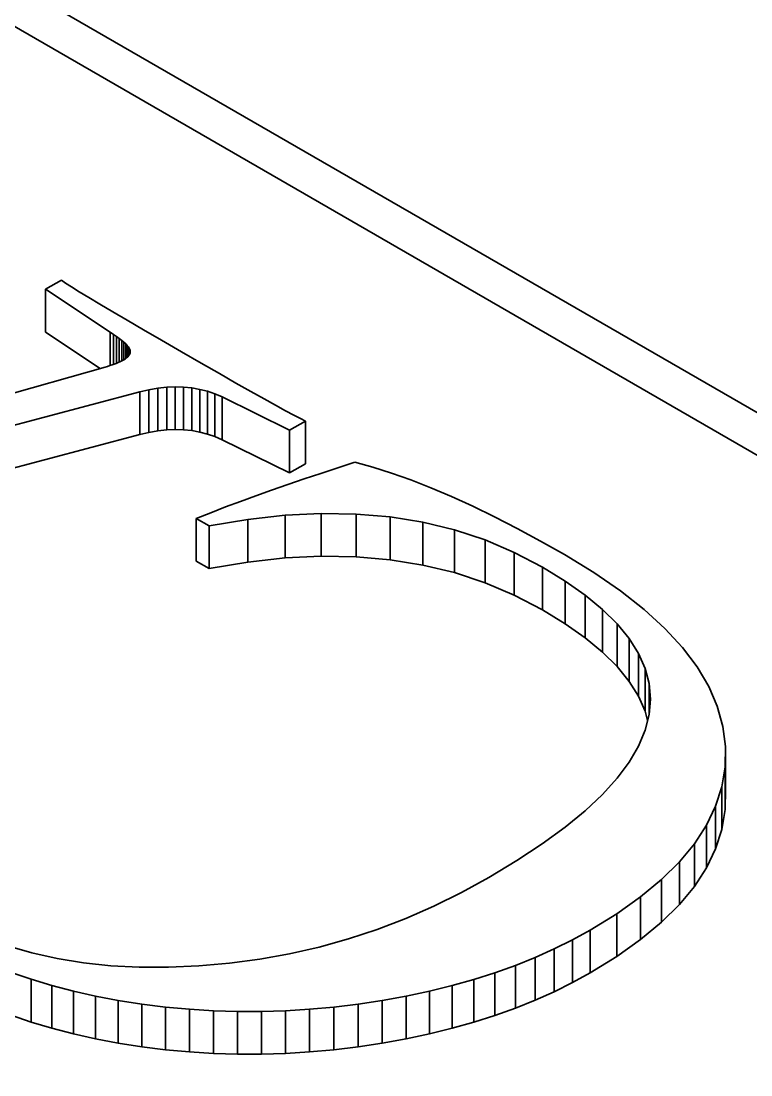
# Model space of a CAD drawing. Header units: millimetres. Extents: x -148 to 148, y -105 to 105.
# Drawn here: x 102.137 to 103.532, y 1.141 to 3.156 of the extents above; entities that cross this region are included whole.
import ezdxf

# ---------------------------------------------------------------- set-up
doc = ezdxf.new("R2010")
doc.units = ezdxf.units.MM
doc.layers.add('粗实线层', color=7, linetype='Continuous', lineweight=35)

msp = doc.modelspace()

# ---------------------------------------------------------------- linework, layer by layer
at = {"layer": '粗实线层', "color": 7, "lineweight": 35, "ltscale": 0.236784}
for p, q in [((97.3926, 5.9584), (105.595, 1.2227)), ((97.3926, 5.8767), (105.595, 1.1411))]:
    msp.add_line(p, q, dxfattribs=at)
at = {"layer": '粗实线层', "color": 7, "lineweight": 35, "ltscale": 0.000875724}
for p, q in [((102.1833, 2.6428), (102.2136, 2.6603)), ((102.6801, 2.391), (102.6498, 2.3735)), ((102.6801, 2.3093), (102.6498, 2.2918))]:
    msp.add_line(p, q, dxfattribs=at)
at = {"layer": '粗实线层', "color": 7, "lineweight": 35, "ltscale": 0.000244939}
msp.add_line((102.2136, 2.6603), (102.2217, 2.6548), dxfattribs=at)
at = {"layer": '粗实线层', "color": 7, "lineweight": 35, "ltscale": 0.002041}
for p, q in [((102.1833, 2.5611), (102.1833, 2.6428)), ((102.3634, 2.3652), (102.3634, 2.4468)), ((102.3811, 2.3692), (102.3811, 2.4509)), ((102.3983, 2.3721), (102.3983, 2.4538)), ((102.415, 2.3739), (102.415, 2.4556)), ((102.4314, 2.3746), (102.4314, 2.4563)), ((102.4473, 2.3742), (102.4473, 2.4558)), ((102.4629, 2.3727), (102.4629, 2.4543)), ((102.478, 2.37), (102.478, 2.4516)), ((102.4927, 2.3662), (102.4927, 2.4479)), ((102.507, 2.3613), (102.507, 2.443)), ((102.5208, 2.3553), (102.5208, 2.437)), ((102.6801, 2.3093), (102.6801, 2.391)), ((102.6498, 2.2918), (102.6498, 2.3735)), ((102.4715, 2.1232), (102.4715, 2.2049)), ((102.5698, 2.1214), (102.5698, 2.203)), ((102.6412, 2.1293), (102.6412, 2.2109)), ((102.7774, 2.1316), (102.7774, 2.2132)), ((102.8423, 2.126), (102.8423, 2.2076)), ((102.9049, 2.1158), (102.9049, 2.1975)), ((102.9653, 2.1012), (102.9653, 2.1828)), ((103.0795, 2.0583), (103.0795, 2.14)), ((103.1767, 2.0035), (103.1767, 2.0851)), ((103.2149, 1.9765), (103.2149, 2.0581)), ((103.248, 1.9491), (103.248, 2.0308)), ((103.2761, 1.9215), (103.2761, 2.0031)), ((103.299, 1.8934), (103.299, 1.9751)), ((103.3169, 1.8651), (103.3169, 1.9467)), ((103.3296, 1.8364), (103.3296, 1.918)), ((103.4832, 1.6869), (103.4832, 1.7686)), ((103.4825, 1.6482), (103.4825, 1.7299)), ((103.4643, 1.5733), (103.4643, 1.6549)), ((103.4468, 1.537), (103.4468, 1.6186)), ((103.4237, 1.5015), (103.4237, 1.5831)), ((103.395, 1.4668), (103.395, 1.5485)), ((103.3607, 1.4329), (103.3607, 1.5145)), ((103.3209, 1.3998), (103.3209, 1.4815)), ((103.2754, 1.3675), (103.2754, 1.4492)), ((103.2244, 1.336), (103.2244, 1.4177)), ((103.1907, 1.3176), (103.1907, 1.3992)), ((103.1557, 1.3002), (103.1557, 1.3818)), ((103.0816, 1.2689), (103.0816, 1.3505)), ((103.1193, 1.284), (103.1193, 1.3656)), ((103.0425, 1.2549), (103.0425, 1.3365)), ((102.1558, 1.2421), (102.1558, 1.3238)), ((102.1955, 1.2302), (102.1955, 1.3118)), ((102.9604, 1.2303), (102.9604, 1.312)), ((102.2365, 1.2195), (102.2365, 1.3011)), ((102.2788, 1.21), (102.2788, 1.2916)), ((102.8729, 1.2103), (102.8729, 1.2919)), ((102.9173, 1.2197), (102.9173, 1.3014)), ((102.3224, 1.2018), (102.3224, 1.2834)), ((102.3672, 1.1948), (102.3672, 1.2764)), ((102.4128, 1.1892), (102.4128, 1.2708)), ((102.7343, 1.1892), (102.7343, 1.2708)), ((102.7807, 1.1948), (102.7807, 1.2765)), ((102.8271, 1.2019), (102.8271, 1.2836)), ((102.4584, 1.1849), (102.4584, 1.2666)), ((102.5042, 1.1821), (102.5042, 1.2638)), ((102.55, 1.1807), (102.55, 1.2623)), ((102.596, 1.1807), (102.596, 1.2623)), ((102.642, 1.1821), (102.642, 1.2638)), ((102.6881, 1.185), (102.6881, 1.2666))]:
    msp.add_line(p, q, dxfattribs=at)
at = {"layer": '粗实线层', "color": 7, "lineweight": 35, "ltscale": 0.003703}
msp.add_line((102.3066, 2.5607), (102.1833, 2.6428), dxfattribs=at)
at = {"layer": '粗实线层', "color": 7, "lineweight": 35, "ltscale": 0.00033851}
msp.add_line((102.2217, 2.6548), (102.2331, 2.6475), dxfattribs=at)
at = {"layer": '粗实线层', "color": 7, "lineweight": 35, "ltscale": 0.000432824}
msp.add_line((102.2331, 2.6475), (102.2478, 2.6383), dxfattribs=at)
at = {"layer": '粗实线层', "color": 7, "lineweight": 35, "ltscale": 0.000526915}
msp.add_line((102.2478, 2.6383), (102.2658, 2.6274), dxfattribs=at)
at = {"layer": '粗实线层', "color": 7, "lineweight": 35, "ltscale": 0.000620589}
msp.add_line((102.2658, 2.6274), (102.2871, 2.6146), dxfattribs=at)
at = {"layer": '粗实线层', "color": 7, "lineweight": 35, "ltscale": 0.00071513}
msp.add_line((102.2871, 2.6146), (102.3117, 2.6), dxfattribs=at)
at = {"layer": '粗实线层', "color": 7, "lineweight": 35, "ltscale": 0.000808968}
msp.add_line((102.3117, 2.6), (102.3396, 2.5836), dxfattribs=at)
at = {"layer": '粗实线层', "color": 7, "lineweight": 35, "ltscale": 0.000903202}
msp.add_line((102.3396, 2.5836), (102.3708, 2.5654), dxfattribs=at)
at = {"layer": '粗实线层', "color": 7, "lineweight": 35, "ltscale": 0.003147}
msp.add_line((102.288, 2.4914), (102.1833, 2.5611), dxfattribs=at)
at = {"layer": '粗实线层', "color": 7, "lineweight": 35, "ltscale": 0.001593}
msp.add_line((102.3066, 2.497), (102.3066, 2.5607), dxfattribs=at)
at = {"layer": '粗实线层', "color": 7, "lineweight": 35, "ltscale": 0.000194785}
msp.add_line((102.3131, 2.5564), (102.3066, 2.5607), dxfattribs=at)
at = {"layer": '粗实线层', "color": 7, "lineweight": 35, "ltscale": 0.000997579}
msp.add_line((102.3708, 2.5654), (102.4053, 2.5453), dxfattribs=at)
at = {"layer": '粗实线层', "color": 7, "lineweight": 35, "ltscale": 0.001429}
msp.add_line((102.3131, 2.4993), (102.3131, 2.5564), dxfattribs=at)
at = {"layer": '粗实线层', "color": 7, "lineweight": 35, "ltscale": 0.000179238}
msp.add_line((102.319, 2.5524), (102.3131, 2.5564), dxfattribs=at)
at = {"layer": '粗实线层', "color": 7, "lineweight": 35, "ltscale": 0.001271}
msp.add_line((102.319, 2.5015), (102.319, 2.5524), dxfattribs=at)
at = {"layer": '粗实线层', "color": 7, "lineweight": 35, "ltscale": 0.000163902}
msp.add_line((102.3243, 2.5485), (102.319, 2.5524), dxfattribs=at)
at = {"layer": '粗实线层', "color": 7, "lineweight": 35, "ltscale": 0.001119}
msp.add_line((102.3243, 2.5037), (102.3243, 2.5485), dxfattribs=at)
at = {"layer": '粗实线层', "color": 7, "lineweight": 35, "ltscale": 0.000148321}
msp.add_line((102.329, 2.5449), (102.3243, 2.5485), dxfattribs=at)
at = {"layer": '粗实线层', "color": 7, "lineweight": 35, "ltscale": 0.000974274}
msp.add_line((102.329, 2.5059), (102.329, 2.5449), dxfattribs=at)
at = {"layer": '粗实线层', "color": 7, "lineweight": 35, "ltscale": 0.000132997}
msp.add_line((102.3331, 2.5415), (102.329, 2.5449), dxfattribs=at)
at = {"layer": '粗实线层', "color": 7, "lineweight": 35, "ltscale": 0.000834656}
msp.add_line((102.3331, 2.5081), (102.3331, 2.5415), dxfattribs=at)
at = {"layer": '粗实线层', "color": 7, "lineweight": 35, "ltscale": 0.00011773}
msp.add_line((102.3366, 2.5383), (102.3331, 2.5415), dxfattribs=at)
at = {"layer": '粗实线层', "color": 7, "lineweight": 35, "ltscale": 0.000699234}
msp.add_line((102.3366, 2.5104), (102.3366, 2.5383), dxfattribs=at)
at = {"layer": '粗实线层', "color": 7, "lineweight": 35, "ltscale": 0.000103046}
msp.add_line((102.3395, 2.5354), (102.3366, 2.5383), dxfattribs=at)
at = {"layer": '粗实线层', "color": 7, "lineweight": 35, "ltscale": 0.001091}
msp.add_line((102.4053, 2.5453), (102.4431, 2.5235), dxfattribs=at)
at = {"layer": '粗实线层', "color": 7, "lineweight": 35, "ltscale": 0.00056839}
msp.add_line((102.3395, 2.5127), (102.3395, 2.5354), dxfattribs=at)
at = {"layer": '粗实线层', "color": 7, "lineweight": 35, "ltscale": 8.91375e-05}
msp.add_line((102.3417, 2.5326), (102.3395, 2.5354), dxfattribs=at)
at = {"layer": '粗实线层', "color": 7, "lineweight": 35, "ltscale": 0.000441742}
msp.add_line((102.3417, 2.515), (102.3417, 2.5326), dxfattribs=at)
at = {"layer": '粗实线层', "color": 7, "lineweight": 35, "ltscale": 7.56475e-05}
msp.add_line((102.3434, 2.5301), (102.3417, 2.5326), dxfattribs=at)
at = {"layer": '粗实线层', "color": 7, "lineweight": 35, "ltscale": 0.000321579}
msp.add_line((102.3434, 2.5173), (102.3434, 2.5301), dxfattribs=at)
at = {"layer": '粗实线层', "color": 7, "lineweight": 35, "ltscale": 6.34904e-05}
msp.add_line((102.3445, 2.5278), (102.3434, 2.5301), dxfattribs=at)
at = {"layer": '粗实线层', "color": 7, "lineweight": 35, "ltscale": 5.54511e-05}
msp.add_line((102.3435, 2.5174), (102.3445, 2.5194), dxfattribs=at)
at = {"layer": '粗实线层', "color": 7, "lineweight": 35, "ltscale": 0.000209808}
msp.add_line((102.3445, 2.5194), (102.3445, 2.5278), dxfattribs=at)
at = {"layer": '粗实线层', "color": 7, "lineweight": 35, "ltscale": 5.59774e-05}
msp.add_line((102.3451, 2.5257), (102.3445, 2.5278), dxfattribs=at)
at = {"layer": '粗实线层', "color": 7, "lineweight": 35, "ltscale": 5.26622e-05}
msp.add_line((102.3445, 2.5194), (102.3451, 2.5215), dxfattribs=at)
at = {"layer": '粗实线层', "color": 7, "lineweight": 35, "ltscale": 5.32215e-05}
msp.add_line((102.3452, 2.5235), (102.3451, 2.5257), dxfattribs=at)
at = {"layer": '粗实线层', "color": 7, "lineweight": 35, "ltscale": 5.20814e-05}
msp.add_line((102.3451, 2.5215), (102.3452, 2.5235), dxfattribs=at)
at = {"layer": '粗实线层', "color": 7, "lineweight": 35, "ltscale": 0.001093}
msp.add_line((102.4431, 2.5235), (102.481, 2.5016), dxfattribs=at)
at = {"layer": '粗实线层', "color": 7, "lineweight": 35, "ltscale": 0.000113039}
msp.add_line((102.3064, 2.4969), (102.3107, 2.4984), dxfattribs=at)
at = {"layer": '粗实线层', "color": 7, "lineweight": 35, "ltscale": 0.000106312}
msp.add_line((102.3107, 2.4984), (102.3147, 2.4998), dxfattribs=at)
at = {"layer": '粗实线层', "color": 7, "lineweight": 35, "ltscale": 0.000100103}
msp.add_line((102.3147, 2.4998), (102.3184, 2.5013), dxfattribs=at)
at = {"layer": '粗实线层', "color": 7, "lineweight": 35, "ltscale": 9.35791e-05}
msp.add_line((102.3184, 2.5013), (102.3219, 2.5027), dxfattribs=at)
at = {"layer": '粗实线层', "color": 7, "lineweight": 35, "ltscale": 8.73066e-05}
msp.add_line((102.3219, 2.5027), (102.3251, 2.5041), dxfattribs=at)
at = {"layer": '粗实线层', "color": 7, "lineweight": 35, "ltscale": 8.12351e-05}
msp.add_line((102.3251, 2.5041), (102.328, 2.5055), dxfattribs=at)
at = {"layer": '粗实线层', "color": 7, "lineweight": 35, "ltscale": 7.47223e-05}
msp.add_line((102.328, 2.5055), (102.3307, 2.5068), dxfattribs=at)
at = {"layer": '粗实线层', "color": 7, "lineweight": 35, "ltscale": 6.88053e-05}
msp.add_line((102.3307, 2.5068), (102.3331, 2.5081), dxfattribs=at)
at = {"layer": '粗实线层', "color": 7, "lineweight": 35, "ltscale": 8.36211e-05}
msp.add_line((102.3331, 2.5081), (102.3359, 2.5099), dxfattribs=at)
at = {"layer": '粗实线层', "color": 7, "lineweight": 35, "ltscale": 7.66792e-05}
msp.add_line((102.3359, 2.5099), (102.3384, 2.5117), dxfattribs=at)
at = {"layer": '粗实线层', "color": 7, "lineweight": 35, "ltscale": 6.99797e-05}
msp.add_line((102.3384, 2.5117), (102.3405, 2.5136), dxfattribs=at)
at = {"layer": '粗实线层', "color": 7, "lineweight": 35, "ltscale": 6.37705e-05}
msp.add_line((102.3405, 2.5136), (102.3422, 2.5155), dxfattribs=at)
at = {"layer": '粗实线层', "color": 7, "lineweight": 35, "ltscale": 5.90391e-05}
msp.add_line((102.3422, 2.5155), (102.3435, 2.5174), dxfattribs=at)
at = {"layer": '粗实线层', "color": 7, "lineweight": 35, "ltscale": 0.001001}
msp.add_line((102.481, 2.5016), (102.5157, 2.4817), dxfattribs=at)
at = {"layer": '粗实线层', "color": 7, "lineweight": 35, "ltscale": 0.015365}
msp.add_line((101.7054, 2.3275), (102.2971, 2.4939), dxfattribs=at)
at = {"layer": '粗实线层', "color": 7, "lineweight": 35, "ltscale": 0.000125709}
msp.add_line((102.2971, 2.4939), (102.3019, 2.4954), dxfattribs=at)
at = {"layer": '粗实线层', "color": 7, "lineweight": 35, "ltscale": 0.000119305}
msp.add_line((102.3019, 2.4954), (102.3064, 2.4969), dxfattribs=at)
at = {"layer": '粗实线层', "color": 7, "lineweight": 35, "ltscale": 0.0009086}
msp.add_line((102.5157, 2.4817), (102.5472, 2.4637), dxfattribs=at)
at = {"layer": '粗实线层', "color": 7, "lineweight": 35, "ltscale": 0.000816907}
msp.add_line((102.5472, 2.4637), (102.5757, 2.4476), dxfattribs=at)
at = {"layer": '粗实线层', "color": 7, "lineweight": 35, "ltscale": 0.040607}
for p, q in [((102.3634, 2.4468), (100.7933, 2.0308)), ((102.3634, 2.3652), (100.7933, 1.9491))]:
    msp.add_line(p, q, dxfattribs=at)
at = {"layer": '粗实线层', "color": 7, "lineweight": 35, "ltscale": 0.000452046}
for p, q in [((102.3811, 2.4509), (102.3634, 2.4468)), ((102.3811, 2.3692), (102.3634, 2.3652))]:
    msp.add_line(p, q, dxfattribs=at)
at = {"layer": '粗实线层', "color": 7, "lineweight": 35, "ltscale": 0.000436047}
for p, q in [((102.3983, 2.4538), (102.3811, 2.4509)), ((102.3983, 2.3721), (102.3811, 2.3692))]:
    msp.add_line(p, q, dxfattribs=at)
at = {"layer": '粗实线层', "color": 7, "lineweight": 35, "ltscale": 0.000422065}
for p, q in [((102.415, 2.4556), (102.3983, 2.4538)), ((102.415, 2.3739), (102.3983, 2.3721))]:
    msp.add_line(p, q, dxfattribs=at)
at = {"layer": '粗实线层', "color": 7, "lineweight": 35, "ltscale": 0.000409296}
for p, q in [((102.4314, 2.4563), (102.415, 2.4556)), ((102.4314, 2.3746), (102.415, 2.3739))]:
    msp.add_line(p, q, dxfattribs=at)
at = {"layer": '粗实线层', "color": 7, "lineweight": 35, "ltscale": 0.000398779}
for p, q in [((102.4473, 2.4558), (102.4314, 2.4563)), ((102.4473, 2.3742), (102.4314, 2.3746))]:
    msp.add_line(p, q, dxfattribs=at)
at = {"layer": '粗实线层', "color": 7, "lineweight": 35, "ltscale": 0.000390243}
for p, q in [((102.4629, 2.4543), (102.4473, 2.4558)), ((102.4629, 2.3727), (102.4473, 2.3742))]:
    msp.add_line(p, q, dxfattribs=at)
at = {"layer": '粗实线层', "color": 7, "lineweight": 35, "ltscale": 0.000383886}
for p, q in [((102.478, 2.4516), (102.4629, 2.4543)), ((102.478, 2.37), (102.4629, 2.3727))]:
    msp.add_line(p, q, dxfattribs=at)
at = {"layer": '粗实线层', "color": 7, "lineweight": 35, "ltscale": 0.000379247}
for p, q in [((102.4927, 2.4479), (102.478, 2.4516)), ((102.4927, 2.3662), (102.478, 2.37))]:
    msp.add_line(p, q, dxfattribs=at)
at = {"layer": '粗实线层', "color": 7, "lineweight": 35, "ltscale": 0.000377469}
for p, q in [((102.507, 2.443), (102.4927, 2.4479)), ((102.507, 2.3613), (102.4927, 2.3662))]:
    msp.add_line(p, q, dxfattribs=at)
at = {"layer": '粗实线层', "color": 7, "lineweight": 35, "ltscale": 0.000377578}
for p, q in [((102.5208, 2.437), (102.507, 2.443)), ((102.5208, 2.3553), (102.507, 2.3613))]:
    msp.add_line(p, q, dxfattribs=at)
at = {"layer": '粗实线层', "color": 7, "lineweight": 35, "ltscale": 0.000724848}
msp.add_line((102.5757, 2.4476), (102.601, 2.4334), dxfattribs=at)
at = {"layer": '粗实线层', "color": 7, "lineweight": 35, "ltscale": 0.003593}
for p, q in [((102.6498, 2.3735), (102.5208, 2.437)), ((102.6498, 2.2918), (102.5208, 2.3553))]:
    msp.add_line(p, q, dxfattribs=at)
at = {"layer": '粗实线层', "color": 7, "lineweight": 35, "ltscale": 0.000632842}
msp.add_line((102.601, 2.4334), (102.6231, 2.4211), dxfattribs=at)
at = {"layer": '粗实线层', "color": 7, "lineweight": 35, "ltscale": 0.000541001}
msp.add_line((102.6231, 2.4211), (102.6421, 2.4107), dxfattribs=at)
at = {"layer": '粗实线层', "color": 7, "lineweight": 35, "ltscale": 0.000449193}
msp.add_line((102.6421, 2.4107), (102.6579, 2.4022), dxfattribs=at)
at = {"layer": '粗实线层', "color": 7, "lineweight": 35, "ltscale": 0.000357102}
msp.add_line((102.6579, 2.4022), (102.6706, 2.3957), dxfattribs=at)
at = {"layer": '粗实线层', "color": 7, "lineweight": 35, "ltscale": 0.00026546}
msp.add_line((102.6706, 2.3957), (102.6801, 2.391), dxfattribs=at)
at = {"layer": '粗实线层', "color": 7, "lineweight": 35, "ltscale": 0.000853484}
msp.add_line((102.7094, 2.291), (102.7419, 2.3016), dxfattribs=at)
at = {"layer": '粗实线层', "color": 7, "lineweight": 35, "ltscale": 0.000867902}
msp.add_line((102.7419, 2.3016), (102.7749, 2.3122), dxfattribs=at)
at = {"layer": '粗实线层', "color": 7, "lineweight": 35, "ltscale": 0.0008914}
msp.add_line((102.7749, 2.3122), (102.8093, 2.3027), dxfattribs=at)
at = {"layer": '粗实线层', "color": 7, "lineweight": 35, "ltscale": 0.000934162}
msp.add_line((102.8093, 2.3027), (102.8449, 2.2914), dxfattribs=at)
at = {"layer": '粗实线层', "color": 7, "lineweight": 35, "ltscale": 0.000825378}
msp.add_line((102.6463, 2.2698), (102.6775, 2.2804), dxfattribs=at)
at = {"layer": '粗实线层', "color": 7, "lineweight": 35, "ltscale": 0.000839594}
msp.add_line((102.6775, 2.2804), (102.7094, 2.291), dxfattribs=at)
at = {"layer": '粗实线层', "color": 7, "lineweight": 35, "ltscale": 0.000978255}
msp.add_line((102.8449, 2.2914), (102.8818, 2.2784), dxfattribs=at)
at = {"layer": '粗实线层', "color": 7, "lineweight": 35, "ltscale": 0.001024}
msp.add_line((102.8818, 2.2784), (102.92, 2.2634), dxfattribs=at)
at = {"layer": '粗实线层', "color": 7, "lineweight": 35, "ltscale": 0.000797809}
msp.add_line((102.5856, 2.2483), (102.6156, 2.2591), dxfattribs=at)
at = {"layer": '粗实线层', "color": 7, "lineweight": 35, "ltscale": 0.000811452}
msp.add_line((102.6156, 2.2591), (102.6463, 2.2698), dxfattribs=at)
at = {"layer": '粗实线层', "color": 7, "lineweight": 35, "ltscale": 0.00107}
msp.add_line((102.92, 2.2634), (102.9594, 2.2467), dxfattribs=at)
at = {"layer": '粗实线层', "color": 7, "lineweight": 35, "ltscale": 0.000769815}
msp.add_line((102.5274, 2.2267), (102.5562, 2.2375), dxfattribs=at)
at = {"layer": '粗实线层', "color": 7, "lineweight": 35, "ltscale": 0.000783364}
msp.add_line((102.5562, 2.2375), (102.5856, 2.2483), dxfattribs=at)
at = {"layer": '粗实线层', "color": 7, "lineweight": 35, "ltscale": 0.001116}
msp.add_line((102.9594, 2.2467), (103, 2.2282), dxfattribs=at)
at = {"layer": '粗实线层', "color": 7, "lineweight": 35, "ltscale": 0.000756455}
msp.add_line((102.4991, 2.2158), (102.5274, 2.2267), dxfattribs=at)
at = {"layer": '粗实线层', "color": 7, "lineweight": 35, "ltscale": 0.001164}
for p, q in [((103, 2.2282), (103.0419, 2.2078)), ((102.8729, 1.2919), (102.8271, 1.2836)), ((102.8729, 1.2103), (102.8271, 1.2019))]:
    msp.add_line(p, q, dxfattribs=at)
at = {"layer": '粗实线层', "color": 7, "lineweight": 35, "ltscale": 0.000742166}
msp.add_line((102.4715, 2.2049), (102.4991, 2.2158), dxfattribs=at)
at = {"layer": '粗实线层', "color": 7, "lineweight": 35, "ltscale": 0.0007113}
msp.add_line((102.4962, 2.1906), (102.4715, 2.2049), dxfattribs=at)
at = {"layer": '粗实线层', "color": 7, "lineweight": 35, "ltscale": 0.001867}
for p, q in [((102.5698, 2.203), (102.4962, 2.1906)), ((102.5698, 2.1214), (102.4962, 2.109))]:
    msp.add_line(p, q, dxfattribs=at)
at = {"layer": '粗实线层', "color": 7, "lineweight": 35, "ltscale": 0.001796}
for p, q in [((102.6412, 2.2109), (102.5698, 2.203)), ((102.6412, 2.1293), (102.5698, 2.1214))]:
    msp.add_line(p, q, dxfattribs=at)
at = {"layer": '粗实线层', "color": 7, "lineweight": 35, "ltscale": 0.001732}
for p, q in [((102.7104, 2.2143), (102.6412, 2.2109)), ((102.7104, 2.1327), (102.6412, 2.1293))]:
    msp.add_line(p, q, dxfattribs=at)
at = {"layer": '粗实线层', "color": 7, "lineweight": 35, "ltscale": 0.002042}
for p, q in [((102.7104, 2.1327), (102.7104, 2.2143)), ((102.4962, 2.109), (102.4962, 2.1906)), ((103.0235, 2.082), (103.0235, 2.1637)), ((103.1333, 2.0301), (103.1333, 2.1118)), ((103.4762, 1.6103), (103.4762, 1.692)), ((103.0021, 1.242), (103.0021, 1.3237))]:
    msp.add_line(p, q, dxfattribs=at)
at = {"layer": '粗实线层', "color": 7, "lineweight": 35, "ltscale": 0.001676}
for p, q in [((102.7774, 2.2132), (102.7104, 2.2143)), ((102.7774, 2.1316), (102.7104, 2.1327))]:
    msp.add_line(p, q, dxfattribs=at)
at = {"layer": '粗实线层', "color": 7, "lineweight": 35, "ltscale": 0.001627}
for p, q in [((102.8423, 2.2076), (102.7774, 2.2132)), ((102.8423, 2.126), (102.7774, 2.1316))]:
    msp.add_line(p, q, dxfattribs=at)
at = {"layer": '粗实线层', "color": 7, "lineweight": 35, "ltscale": 0.001586}
for p, q in [((102.9049, 2.1975), (102.8423, 2.2076)), ((102.9049, 2.1158), (102.8423, 2.126))]:
    msp.add_line(p, q, dxfattribs=at)
at = {"layer": '粗实线层', "color": 7, "lineweight": 35, "ltscale": 0.001554}
for p, q in [((102.9653, 2.1828), (102.9049, 2.1975)), ((102.9653, 2.1012), (102.9049, 2.1158))]:
    msp.add_line(p, q, dxfattribs=at)
at = {"layer": '粗实线层', "color": 7, "lineweight": 35, "ltscale": 0.001213}
msp.add_line((103.0419, 2.2078), (103.085, 2.1857), dxfattribs=at)
at = {"layer": '粗实线层', "color": 7, "lineweight": 35, "ltscale": 0.001532}
msp.add_line((103.0235, 2.1637), (102.9653, 2.1828), dxfattribs=at)
at = {"layer": '粗实线层', "color": 7, "lineweight": 35, "ltscale": 0.001262}
msp.add_line((103.085, 2.1857), (103.1294, 2.1617), dxfattribs=at)
at = {"layer": '粗实线层', "color": 7, "lineweight": 35, "ltscale": 0.00152}
for p, q in [((103.0795, 2.14), (103.0235, 2.1637)), ((103.0795, 2.0583), (103.0235, 2.082))]:
    msp.add_line(p, q, dxfattribs=at)
at = {"layer": '粗实线层', "color": 7, "lineweight": 35, "ltscale": 0.001311}
msp.add_line((103.1294, 2.1617), (103.1751, 2.1359), dxfattribs=at)
at = {"layer": '粗实线层', "color": 7, "lineweight": 35, "ltscale": 0.001519}
for p, q in [((103.1333, 2.1118), (103.0795, 2.14)), ((103.1333, 2.0301), (103.0795, 2.0583))]:
    msp.add_line(p, q, dxfattribs=at)
at = {"layer": '粗实线层', "color": 7, "lineweight": 35, "ltscale": 0.00166}
msp.add_line((103.1751, 2.1359), (103.2317, 2.1013), dxfattribs=at)
at = {"layer": '粗实线层', "color": 7, "lineweight": 35, "ltscale": 0.000711491}
msp.add_line((102.4962, 2.109), (102.4715, 2.1232), dxfattribs=at)
at = {"layer": '粗实线层', "color": 7, "lineweight": 35, "ltscale": 0.001533}
msp.add_line((103.0235, 2.082), (102.9653, 2.1012), dxfattribs=at)
at = {"layer": '粗实线层', "color": 7, "lineweight": 35, "ltscale": 0.001272}
for p, q in [((103.1767, 2.0851), (103.1333, 2.1118)), ((103.1767, 2.0035), (103.1333, 2.0301))]:
    msp.add_line(p, q, dxfattribs=at)
at = {"layer": '粗实线层', "color": 7, "lineweight": 35, "ltscale": 0.001546}
msp.add_line((103.2317, 2.1013), (103.2826, 2.0662), dxfattribs=at)
at = {"layer": '粗实线层', "color": 7, "lineweight": 35, "ltscale": 0.00117}
for p, q in [((103.2149, 2.0581), (103.1767, 2.0851)), ((103.2149, 1.9765), (103.1767, 2.0035))]:
    msp.add_line(p, q, dxfattribs=at)
at = {"layer": '粗实线层', "color": 7, "lineweight": 35, "ltscale": 0.001074}
for p, q in [((103.248, 2.0308), (103.2149, 2.0581)), ((103.248, 1.9491), (103.2149, 1.9765))]:
    msp.add_line(p, q, dxfattribs=at)
at = {"layer": '粗实线层', "color": 7, "lineweight": 35, "ltscale": 0.001437}
msp.add_line((103.2826, 2.0662), (103.3278, 2.0306), dxfattribs=at)
at = {"layer": '粗实线层', "color": 7, "lineweight": 35, "ltscale": 0.00098484}
for p, q in [((103.2761, 2.0031), (103.248, 2.0308)), ((103.2761, 1.9215), (103.248, 1.9491))]:
    msp.add_line(p, q, dxfattribs=at)
at = {"layer": '粗实线层', "color": 7, "lineweight": 35, "ltscale": 0.001335}
msp.add_line((103.3278, 2.0306), (103.3673, 1.9946), dxfattribs=at)
at = {"layer": '粗实线层', "color": 7, "lineweight": 35, "ltscale": 0.000905129}
for p, q in [((103.299, 1.9751), (103.2761, 2.0031)), ((103.299, 1.8934), (103.2761, 1.9215))]:
    msp.add_line(p, q, dxfattribs=at)
at = {"layer": '粗实线层', "color": 7, "lineweight": 35, "ltscale": 0.001242}
for p, q in [((103.3673, 1.9946), (103.4009, 1.9581)), ((102.1569, 1.3745), (102.2053, 1.3636))]:
    msp.add_line(p, q, dxfattribs=at)
at = {"layer": '粗实线层', "color": 7, "lineweight": 35, "ltscale": 0.00083771}
for p, q in [((103.3169, 1.9467), (103.299, 1.9751)), ((103.3169, 1.8651), (103.299, 1.8934))]:
    msp.add_line(p, q, dxfattribs=at)
at = {"layer": '粗实线层', "color": 7, "lineweight": 35, "ltscale": 0.001159}
msp.add_line((103.4009, 1.9581), (103.4289, 1.9211), dxfattribs=at)
at = {"layer": '粗实线层', "color": 7, "lineweight": 35, "ltscale": 0.000785067}
for p, q in [((103.3296, 1.918), (103.3169, 1.9467)), ((103.3296, 1.8364), (103.3169, 1.8651))]:
    msp.add_line(p, q, dxfattribs=at)
at = {"layer": '粗实线层', "color": 7, "lineweight": 35, "ltscale": 0.000750576}
msp.add_line((103.3372, 1.889), (103.3296, 1.918), dxfattribs=at)
at = {"layer": '粗实线层', "color": 7, "lineweight": 35, "ltscale": 0.001088}
msp.add_line((103.4289, 1.9211), (103.4511, 1.8837), dxfattribs=at)
at = {"layer": '粗实线层', "color": 7, "lineweight": 35, "ltscale": 0.001466}
msp.add_line((103.3372, 1.8304), (103.3372, 1.889), dxfattribs=at)
at = {"layer": '粗实线层', "color": 7, "lineweight": 35, "ltscale": 0.000737435}
msp.add_line((103.3398, 1.8596), (103.3372, 1.889), dxfattribs=at)
at = {"layer": '粗实线层', "color": 7, "lineweight": 35, "ltscale": 0.001033}
msp.add_line((103.4511, 1.8837), (103.4675, 1.8458), dxfattribs=at)
at = {"layer": '粗实线层', "color": 7, "lineweight": 35, "ltscale": 0.000745514}
msp.add_line((103.3372, 1.8299), (103.3398, 1.8596), dxfattribs=at)
at = {"layer": '粗实线层', "color": 7, "lineweight": 35, "ltscale": 0.000461059}
msp.add_line((103.3343, 1.8185), (103.3296, 1.8364), dxfattribs=at)
at = {"layer": '粗实线层', "color": 7, "lineweight": 35, "ltscale": 0.000996069}
msp.add_line((103.4675, 1.8458), (103.4782, 1.8074), dxfattribs=at)
at = {"layer": '粗实线层', "color": 7, "lineweight": 35, "ltscale": 0.000774402}
msp.add_line((103.3295, 1.7999), (103.3372, 1.8299), dxfattribs=at)
at = {"layer": '粗实线层', "color": 7, "lineweight": 35, "ltscale": 0.00082143}
msp.add_line((103.3167, 1.7696), (103.3295, 1.7999), dxfattribs=at)
at = {"layer": '粗实线层', "color": 7, "lineweight": 35, "ltscale": 0.000979103}
msp.add_line((103.4782, 1.8074), (103.4832, 1.7686), dxfattribs=at)
at = {"layer": '粗实线层', "color": 7, "lineweight": 35, "ltscale": 0.000884285}
msp.add_line((103.2989, 1.7391), (103.3167, 1.7696), dxfattribs=at)
at = {"layer": '粗实线层', "color": 7, "lineweight": 35, "ltscale": 0.000967573}
msp.add_line((103.4832, 1.7686), (103.4825, 1.7299), dxfattribs=at)
at = {"layer": '粗实线层', "color": 7, "lineweight": 35, "ltscale": 0.000959704}
msp.add_line((103.2759, 1.7083), (103.2989, 1.7391), dxfattribs=at)
at = {"layer": '粗实线层', "color": 7, "lineweight": 35, "ltscale": 0.000959826}
msp.add_line((103.4825, 1.7299), (103.4762, 1.692), dxfattribs=at)
at = {"layer": '粗实线层', "color": 7, "lineweight": 35, "ltscale": 0.001046}
msp.add_line((103.2478, 1.6773), (103.2759, 1.7083), dxfattribs=at)
at = {"layer": '粗实线层', "color": 7, "lineweight": 35, "ltscale": 0.00114}
msp.add_line((103.2146, 1.646), (103.2478, 1.6773), dxfattribs=at)
at = {"layer": '粗实线层', "color": 7, "lineweight": 35, "ltscale": 0.000973919}
msp.add_line((103.4762, 1.692), (103.4643, 1.6549), dxfattribs=at)
at = {"layer": '粗实线层', "color": 7, "lineweight": 35, "ltscale": 0.000967192}
msp.add_line((103.4832, 1.6869), (103.4825, 1.6482), dxfattribs=at)
at = {"layer": '粗实线层', "color": 7, "lineweight": 35, "ltscale": 0.001007}
for p, q in [((103.4643, 1.6549), (103.4468, 1.6186)), ((103.4643, 1.5733), (103.4468, 1.537))]:
    msp.add_line(p, q, dxfattribs=at)
at = {"layer": '粗实线层', "color": 7, "lineweight": 35, "ltscale": 0.00124}
msp.add_line((103.1764, 1.6145), (103.2146, 1.646), dxfattribs=at)
at = {"layer": '粗实线层', "color": 7, "lineweight": 35, "ltscale": 0.000960579}
msp.add_line((103.4825, 1.6482), (103.4762, 1.6103), dxfattribs=at)
at = {"layer": '粗实线层', "color": 7, "lineweight": 35, "ltscale": 0.001344}
msp.add_line((103.133, 1.5827), (103.1764, 1.6145), dxfattribs=at)
at = {"layer": '粗实线层', "color": 7, "lineweight": 35, "ltscale": 0.001058}
for p, q in [((103.4468, 1.6186), (103.4237, 1.5831)), ((103.4468, 1.537), (103.4237, 1.5015))]:
    msp.add_line(p, q, dxfattribs=at)
at = {"layer": '粗实线层', "color": 7, "lineweight": 35, "ltscale": 0.000973555}
msp.add_line((103.4762, 1.6103), (103.4643, 1.5733), dxfattribs=at)
at = {"layer": '粗实线层', "color": 7, "lineweight": 35, "ltscale": 0.001453}
for p, q in [((103.0845, 1.5507), (103.133, 1.5827)), ((102.5928, 1.3622), (102.65, 1.3725))]:
    msp.add_line(p, q, dxfattribs=at)
at = {"layer": '粗实线层', "color": 7, "lineweight": 35, "ltscale": 0.001125}
for p, q in [((103.4237, 1.5831), (103.395, 1.5485)), ((103.4237, 1.5015), (103.395, 1.4668))]:
    msp.add_line(p, q, dxfattribs=at)
at = {"layer": '粗实线层', "color": 7, "lineweight": 35, "ltscale": 0.001564}
msp.add_line((103.0309, 1.5184), (103.0845, 1.5507), dxfattribs=at)
at = {"layer": '粗实线层', "color": 7, "lineweight": 35, "ltscale": 0.001205}
for p, q in [((103.395, 1.5485), (103.3607, 1.5145)), ((103.395, 1.4668), (103.3607, 1.4329))]:
    msp.add_line(p, q, dxfattribs=at)
at = {"layer": '粗实线层', "color": 7, "lineweight": 35, "ltscale": 0.001491}
msp.add_line((102.9786, 1.4897), (103.0309, 1.5184), dxfattribs=at)
at = {"layer": '粗实线层', "color": 7, "lineweight": 35, "ltscale": 0.001295}
for p, q in [((103.3607, 1.5145), (103.3209, 1.4815)), ((103.3607, 1.4329), (103.3209, 1.3998))]:
    msp.add_line(p, q, dxfattribs=at)
at = {"layer": '粗实线层', "color": 7, "lineweight": 35, "ltscale": 0.001477}
msp.add_line((102.9256, 1.4636), (102.9786, 1.4897), dxfattribs=at)
at = {"layer": '粗实线层', "color": 7, "lineweight": 35, "ltscale": 0.001394}
for p, q in [((103.3209, 1.4815), (103.2754, 1.4492)), ((103.3209, 1.3998), (103.2754, 1.3675))]:
    msp.add_line(p, q, dxfattribs=at)
at = {"layer": '粗实线层', "color": 7, "lineweight": 35, "ltscale": 0.001465}
msp.add_line((102.8719, 1.4402), (102.9256, 1.4636), dxfattribs=at)
at = {"layer": '粗实线层', "color": 7, "lineweight": 35, "ltscale": 0.001457}
msp.add_line((102.8175, 1.4193), (102.8719, 1.4402), dxfattribs=at)
at = {"layer": '粗实线层', "color": 7, "lineweight": 35, "ltscale": 0.0015}
for p, q in [((103.2754, 1.4492), (103.2244, 1.4177)), ((103.2754, 1.3675), (103.2244, 1.336))]:
    msp.add_line(p, q, dxfattribs=at)
at = {"layer": '粗实线层', "color": 7, "lineweight": 35, "ltscale": 0.001451}
msp.add_line((102.7624, 1.4011), (102.8175, 1.4193), dxfattribs=at)
at = {"layer": '粗实线层', "color": 7, "lineweight": 35, "ltscale": 0.000960166}
msp.add_line((103.2244, 1.4177), (103.1907, 1.3992), dxfattribs=at)
at = {"layer": '粗实线层', "color": 7, "lineweight": 35, "ltscale": 0.001449}
msp.add_line((102.7066, 1.3855), (102.7624, 1.4011), dxfattribs=at)
at = {"layer": '粗实线层', "color": 7, "lineweight": 35, "ltscale": 0.000977024}
msp.add_line((103.1907, 1.3992), (103.1557, 1.3818), dxfattribs=at)
at = {"layer": '粗实线层', "color": 7, "lineweight": 35, "ltscale": 0.001212}
msp.add_line((102.1104, 1.3881), (102.1569, 1.3745), dxfattribs=at)
at = {"layer": '粗实线层', "color": 7, "lineweight": 35, "ltscale": 0.00145}
msp.add_line((102.65, 1.3725), (102.7066, 1.3855), dxfattribs=at)
at = {"layer": '粗实线层', "color": 7, "lineweight": 35, "ltscale": 0.00099554}
for p, q in [((103.1557, 1.3818), (103.1193, 1.3656)), ((103.1557, 1.3002), (103.1193, 1.284))]:
    msp.add_line(p, q, dxfattribs=at)
at = {"layer": '粗实线层', "color": 7, "lineweight": 35, "ltscale": 0.001276}
msp.add_line((102.2053, 1.3636), (102.2557, 1.3554), dxfattribs=at)
at = {"layer": '粗实线层', "color": 7, "lineweight": 35, "ltscale": 0.001314}
msp.add_line((102.2557, 1.3554), (102.308, 1.3498), dxfattribs=at)
at = {"layer": '粗实线层', "color": 7, "lineweight": 35, "ltscale": 0.001357}
msp.add_line((102.308, 1.3498), (102.3622, 1.347), dxfattribs=at)
at = {"layer": '粗实线层', "color": 7, "lineweight": 35, "ltscale": 0.001471}
msp.add_line((102.4763, 1.3493), (102.5349, 1.3544), dxfattribs=at)
at = {"layer": '粗实线层', "color": 7, "lineweight": 35, "ltscale": 0.001461}
msp.add_line((102.5349, 1.3544), (102.5928, 1.3622), dxfattribs=at)
at = {"layer": '粗实线层', "color": 7, "lineweight": 35, "ltscale": 0.001037}
for p, q in [((103.0816, 1.3505), (103.0425, 1.3365)), ((102.1955, 1.3118), (102.1558, 1.3238)), ((103.0816, 1.2689), (103.0425, 1.2549)), ((102.1955, 1.2302), (102.1558, 1.2421))]:
    msp.add_line(p, q, dxfattribs=at)
at = {"layer": '粗实线层', "color": 7, "lineweight": 35, "ltscale": 0.001015}
for p, q in [((103.1193, 1.3656), (103.0816, 1.3505)), ((103.1193, 1.284), (103.0816, 1.2689))]:
    msp.add_line(p, q, dxfattribs=at)
at = {"layer": '粗实线层', "color": 7, "lineweight": 35, "ltscale": 0.001016}
for p, q in [((102.1558, 1.3238), (102.1174, 1.337)), ((102.1558, 1.2421), (102.1174, 1.2554))]:
    msp.add_line(p, q, dxfattribs=at)
at = {"layer": '粗实线层', "color": 7, "lineweight": 35, "ltscale": 0.001402}
msp.add_line((102.3622, 1.347), (102.4182, 1.3468), dxfattribs=at)
at = {"layer": '粗实线层', "color": 7, "lineweight": 35, "ltscale": 0.001452}
msp.add_line((102.4182, 1.3468), (102.4763, 1.3493), dxfattribs=at)
at = {"layer": '粗实线层', "color": 7, "lineweight": 35, "ltscale": 0.00106}
for p, q in [((103.0425, 1.3365), (103.0021, 1.3237)), ((103.0425, 1.2549), (103.0021, 1.242))]:
    msp.add_line(p, q, dxfattribs=at)
at = {"layer": '粗实线层', "color": 7, "lineweight": 35, "ltscale": 0.000959983}
msp.add_line((103.2244, 1.336), (103.1907, 1.3176), dxfattribs=at)
at = {"layer": '粗实线层', "color": 7, "lineweight": 35, "ltscale": 0.001059}
for p, q in [((102.2365, 1.3011), (102.1955, 1.3118)), ((102.2365, 1.2195), (102.1955, 1.2302))]:
    msp.add_line(p, q, dxfattribs=at)
at = {"layer": '粗实线层', "color": 7, "lineweight": 35, "ltscale": 0.00111}
for p, q in [((102.9604, 1.312), (102.9173, 1.3014)), ((102.9604, 1.2303), (102.9173, 1.2197))]:
    msp.add_line(p, q, dxfattribs=at)
at = {"layer": '粗实线层', "color": 7, "lineweight": 35, "ltscale": 0.001084}
for p, q in [((103.0021, 1.3237), (102.9604, 1.312)), ((102.2788, 1.2916), (102.2365, 1.3011)), ((103.0021, 1.242), (102.9604, 1.2303)), ((102.2788, 1.21), (102.2365, 1.2195))]:
    msp.add_line(p, q, dxfattribs=at)
at = {"layer": '粗实线层', "color": 7, "lineweight": 35, "ltscale": 0.000977193}
msp.add_line((103.1907, 1.3176), (103.1557, 1.3002), dxfattribs=at)
at = {"layer": '粗实线层', "color": 7, "lineweight": 35, "ltscale": 0.001108}
for p, q in [((102.3224, 1.2834), (102.2788, 1.2916)), ((102.3224, 1.2018), (102.2788, 1.21))]:
    msp.add_line(p, q, dxfattribs=at)
at = {"layer": '粗实线层', "color": 7, "lineweight": 35, "ltscale": 0.001136}
for p, q in [((102.9173, 1.3014), (102.8729, 1.2919)), ((102.9173, 1.2197), (102.8729, 1.2103))]:
    msp.add_line(p, q, dxfattribs=at)
at = {"layer": '粗实线层', "color": 7, "lineweight": 35, "ltscale": 0.001135}
for p, q in [((102.3672, 1.2764), (102.3224, 1.2834)), ((102.3672, 1.1948), (102.3224, 1.2018))]:
    msp.add_line(p, q, dxfattribs=at)
at = {"layer": '粗实线层', "color": 7, "lineweight": 35, "ltscale": 0.001147}
for p, q in [((102.4128, 1.2708), (102.3672, 1.2764)), ((102.55, 1.2623), (102.5042, 1.2638)), ((102.4128, 1.1892), (102.3672, 1.1948)), ((102.55, 1.1807), (102.5042, 1.1821))]:
    msp.add_line(p, q, dxfattribs=at)
at = {"layer": '粗实线层', "color": 7, "lineweight": 35, "ltscale": 0.001146}
for p, q in [((102.4584, 1.2666), (102.4128, 1.2708)), ((102.5042, 1.2638), (102.4584, 1.2666)), ((102.4584, 1.1849), (102.4128, 1.1892)), ((102.5042, 1.1821), (102.4584, 1.1849))]:
    msp.add_line(p, q, dxfattribs=at)
at = {"layer": '粗实线层', "color": 7, "lineweight": 35, "ltscale": 0.00116}
for p, q in [((102.7343, 1.2708), (102.6881, 1.2666)), ((102.7343, 1.1892), (102.6881, 1.185))]:
    msp.add_line(p, q, dxfattribs=at)
at = {"layer": '粗实线层', "color": 7, "lineweight": 35, "ltscale": 0.001167}
for p, q in [((102.7807, 1.2765), (102.7343, 1.2708)), ((102.7807, 1.1948), (102.7343, 1.1892))]:
    msp.add_line(p, q, dxfattribs=at)
at = {"layer": '粗实线层', "color": 7, "lineweight": 35, "ltscale": 0.001173}
for p, q in [((102.8271, 1.2836), (102.7807, 1.2765)), ((102.8271, 1.2019), (102.7807, 1.1948))]:
    msp.add_line(p, q, dxfattribs=at)
at = {"layer": '粗实线层', "color": 7, "lineweight": 35, "ltscale": 0.001148}
for p, q in [((102.596, 1.2623), (102.55, 1.2623)), ((102.596, 1.1807), (102.55, 1.1807))]:
    msp.add_line(p, q, dxfattribs=at)
at = {"layer": '粗实线层', "color": 7, "lineweight": 35, "ltscale": 0.001151}
for p, q in [((102.642, 1.2638), (102.596, 1.2623)), ((102.642, 1.1821), (102.596, 1.1807))]:
    msp.add_line(p, q, dxfattribs=at)
at = {"layer": '粗实线层', "color": 7, "lineweight": 35, "ltscale": 0.001155}
for p, q in [((102.6881, 1.2666), (102.642, 1.2638)), ((102.6881, 1.185), (102.642, 1.1821))]:
    msp.add_line(p, q, dxfattribs=at)

doc.saveas('drawing.dxf')
